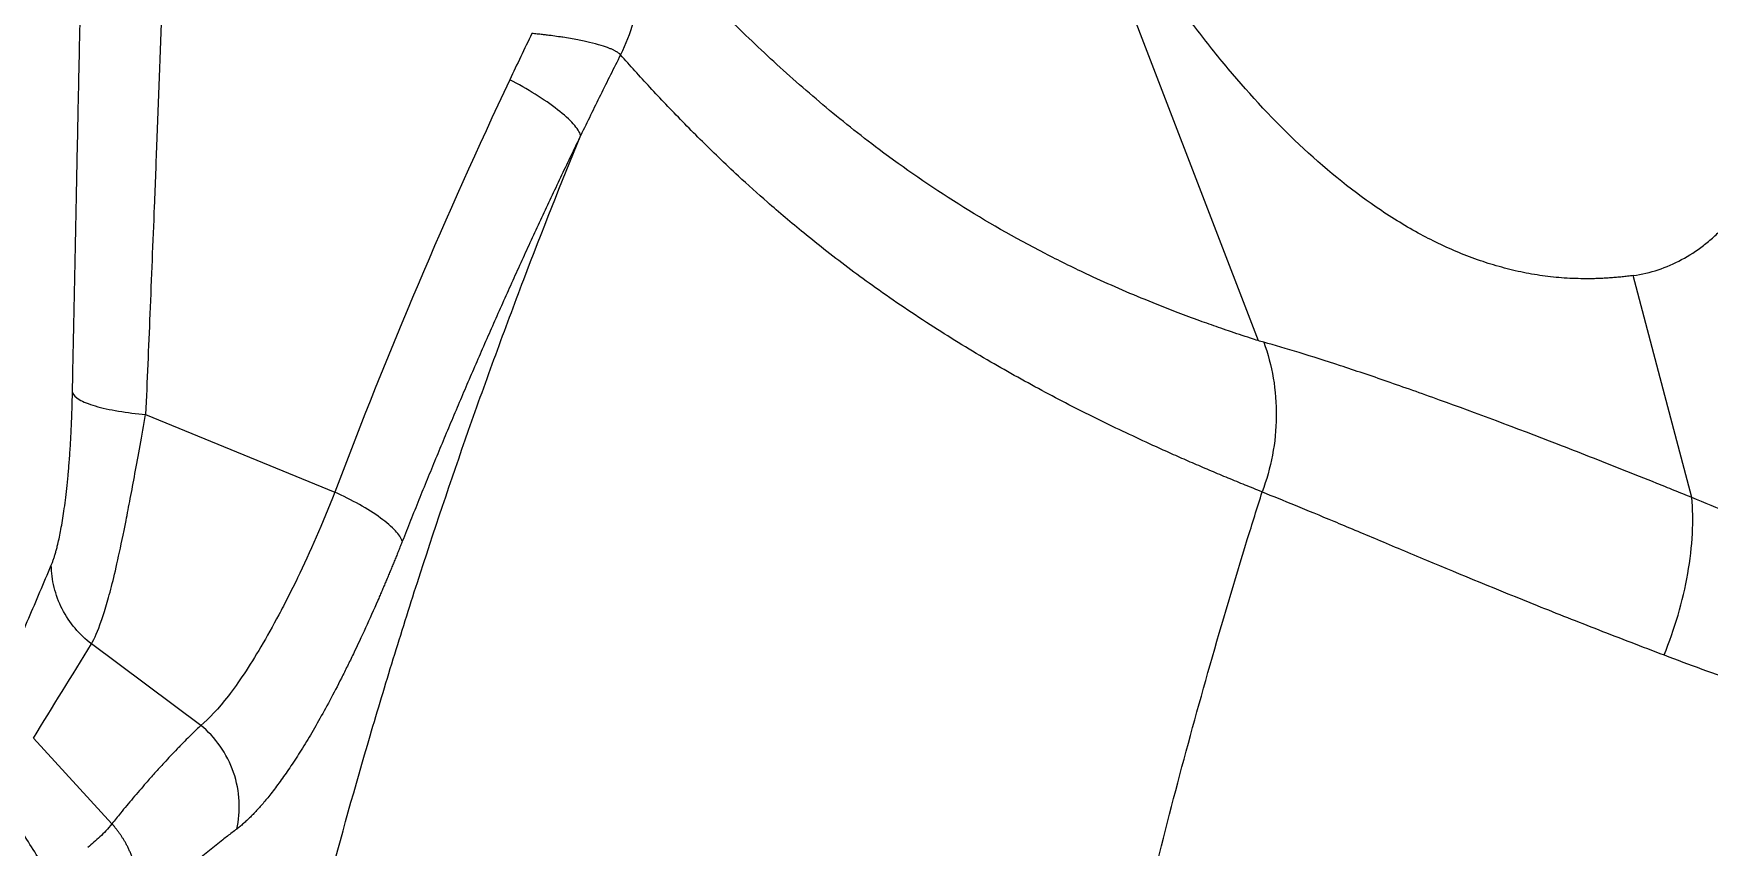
# Model space of a CAD drawing. Extents: x 525 to 613, y 487 to 635.
# Drawn here: x 534.45 to 542.62, y 555.03 to 559 of the extents above; entities that cross this region are included whole.
import ezdxf

# ---------------------------------------------------------------- set-up
doc = ezdxf.new("R2010")
doc.units = 0
doc.header["$MEASUREMENT"] = 0
doc.layers.add('1', color=4, linetype='Continuous')
doc.layers.add('STD TEST', color=3, linetype='Continuous')

# ---------------------------------------------------------------- blocks, each defined once
blk = doc.blocks.new('2023 VANGUARD')
at = {"layer": '1', "color": 3, "linetype": 'Continuous', "lineweight": 25}
for p, q in [((-33.9668, -35.5531), (-33.0443, -35.9324)), ((-33.6978, -37.07), (-34.2313, -36.6728)), ((-34.1314, -37.5503), (-34.5137, -37.1322))]:
    blk.add_line(p, q, dxfattribs=at)
at = {"layer": '1', "color": 3, "linetype": 'Continuous', "lineweight": 25, "flags": 128}
for points in [[(-29.5705, -32.5135), (-29.0349, -33.9071), (-28.5409, -35.1928)], [(-26.4262, -35.9583), (-26.5657, -35.4294), (-26.7119, -34.8753)]]:
    blk.add_lwpolyline(points, dxfattribs=at)
at = {"layer": '1', "color": 3, "linetype": 'Continuous', "lineweight": 25}
for points, knots in [([(-26.7119, -34.8753), (-26.7209, -34.8765), (-26.739, -34.8788), (-26.7661, -34.8818), (-26.793, -34.8844), (-26.82, -34.8866), (-26.8468, -34.8883), (-26.8736, -34.8896), (-26.9003, -34.8905), (-26.9541, -34.8913), (-27.0344, -34.8893), (-27.141, -34.8792), (-27.2474, -34.8614), (-27.3529, -34.8362), (-27.4581, -34.8038), (-27.5947, -34.752), (-27.7656, -34.6694), (-28.0305, -34.5052), (-28.3461, -34.2461), (-28.6328, -33.9377), (-28.8491, -33.666), (-29.0036, -33.4531), (-29.1543, -33.2278), (-29.2689, -33.0436), (-29.3534, -32.9014), (-29.408, -32.8073), (-29.4624, -32.7112), (-29.5167, -32.6132), (-29.5525, -32.5469), (-29.5705, -32.5135)], [0, 0, 0, 0, 0.007856, 0.015695, 0.02352, 0.031332, 0.039132, 0.046923, 0.054705, 0.06248, 0.093855, 0.125044, 0.156059, 0.187547, 0.21852, 0.250027, 0.310602, 0.375046, 0.500013, 0.624885, 0.685856, 0.749929, 0.811064, 0.875001, 0.899479, 0.924212, 0.949206, 0.974467, 1, 1, 1, 1]), ([(-26.7119, -34.8753), (-26.6697, -34.8695), (-26.6289, -34.86), (-26.5503, -34.8338), (-26.5124, -34.8172), (-26.4392, -34.7775), (-26.4039, -34.7544), (-26.3527, -34.7153), (-26.336, -34.7015), (-26.3036, -34.6728), (-26.2878, -34.6578), (-26.2417, -34.6112), (-26.2126, -34.578), (-26.1571, -34.5078), (-26.1308, -34.4708), (-26.0932, -34.4127), (-26.081, -34.3929), (-26.0573, -34.3528), (-26.0458, -34.3324), (-26.0123, -34.2706), (-25.9913, -34.2283), (-25.9318, -34.0987), (-25.8967, -34.0086), (-25.8343, -33.8227), (-25.807, -33.7269), (-25.7589, -33.5307), (-25.7384, -33.4311), (-25.7125, -33.2797), (-25.7048, -33.229), (-25.6943, -33.1524), (-25.6909, -33.1268), (-25.6861, -33.0883), (-25.6845, -33.0755), (-25.6817, -33.0497), (-25.6805, -33.0368), (-25.6792, -33.0239)], [0, 0, 0, 0, 0.0625, 0.0625, 0.125, 0.125, 0.1875, 0.1875, 0.21875, 0.21875, 0.25, 0.25, 0.3125, 0.3125, 0.375, 0.375, 0.40625, 0.40625, 0.4375, 0.4375, 0.5, 0.5, 0.625, 0.625, 0.75, 0.75, 0.875, 0.875, 0.9375, 0.9375, 0.96875, 0.96875, 0.984375, 0.984375, 1, 1, 1, 1]), ([(-31.5961, -33.1285), (-31.5794, -33.1842), (-31.5677, -33.2415), (-31.5552, -33.3566), (-31.5544, -33.4146), (-31.5638, -33.529), (-31.574, -33.5854), (-31.6049, -33.6947), (-31.6255, -33.7476), (-31.6508, -33.7979)], [0, 0, 0, 0, 0.25, 0.25, 0.5, 0.5, 0.75, 0.75, 1, 1, 1, 1]), ([(-28.5409, -35.1928), (-28.5532, -35.1888), (-28.6019, -35.1733), (-28.6666, -35.1518), (-28.7489, -35.1235), (-28.8316, -35.0941), (-28.9518, -35.0493), (-29.1411, -34.9744), (-29.3585, -34.8787), (-29.6684, -34.726), (-30.0149, -34.5269), (-30.3181, -34.3166), (-30.5309, -34.1519), (-30.6654, -34.0416), (-30.7947, -33.93), (-30.9194, -33.8172), (-31.04, -33.7035), (-31.1569, -33.5891), (-31.2705, -33.4742), (-31.3813, -33.3589), (-31.4898, -33.2436), (-31.5607, -33.1669), (-31.5961, -33.1285)], [0, 0, 0, 0, 0.007926, 0.031248, 0.042252, 0.062496, 0.086943, 0.124997, 0.196795, 0.250002, 0.372505, 0.499992, 0.549993, 0.599994, 0.649995, 0.699996, 0.749997, 0.799998, 0.849999, 0.899999, 0.95, 1, 1, 1, 1]), ([(-34.3238, -35.4476), (-34.3218, -35.3481), (-34.3177, -35.145), (-34.3113, -34.8342), (-34.3047, -34.5112), (-34.2978, -34.1761), (-34.2906, -33.8288), (-34.2857, -33.5932), (-34.2832, -33.4734)], [0, 0, 0, 0, 0.151143, 0.308495, 0.472057, 0.641828, 0.817809, 1, 1, 1, 1]), ([(-33.8865, -33.522), (-33.8908, -33.6396), (-33.8993, -33.87), (-33.9122, -34.2085), (-33.9277, -34.6044), (-33.9456, -35.051), (-33.9599, -35.3896), (-33.9668, -35.5531)], [0, 0, 0, 0, 0.17372, 0.340384, 0.5, 0.758486, 1, 1, 1, 1]), ([(-31.6508, -33.7979), (-31.6516, -33.797), (-31.6533, -33.7952), (-31.6564, -33.7925), (-31.6599, -33.7898), (-31.6638, -33.787), (-31.6682, -33.7842), (-31.673, -33.7813), (-31.6783, -33.7784), (-31.6841, -33.7756), (-31.6903, -33.7726), (-31.697, -33.7697), (-31.7137, -33.7629), (-31.7459, -33.7519), (-31.7897, -33.7402), (-31.8292, -33.7313), (-31.8715, -33.7228), (-31.9137, -33.7155), (-31.9581, -33.7088), (-31.9848, -33.7051), (-32.0112, -33.7018), (-32.0338, -33.6992), (-32.0573, -33.6966), (-32.0747, -33.6949), (-32.0833, -33.6941)], [0, 0, 0, 0, 0.021555, 0.043358, 0.065405, 0.087695, 0.110221, 0.132981, 0.155968, 0.179178, 0.202605, 0.226242, 0.250084, 0.369082, 0.499941, 0.555645, 0.617011, 0.749923, 0.786392, 0.847766, 0.885841, 0.917045, 0.958762, 1, 1, 1, 1]), ([(-31.6508, -33.798), (-31.6672, -33.8307), (-31.7, -33.8961), (-31.7486, -33.9944), (-31.7969, -34.0925), (-31.8288, -34.1579), (-31.8447, -34.1906)], [0, 0, 0, 0, 0.250758, 0.501014, 0.750763, 1, 1, 1, 1]), ([(-28.5212, -35.931), (-28.5351, -35.9255), (-28.5629, -35.9143), (-28.6044, -35.8976), (-28.6458, -35.8806), (-28.6872, -35.8636), (-28.7284, -35.8464), (-28.7695, -35.8291), (-28.8106, -35.8116), (-28.8515, -35.794), (-28.8924, -35.7762), (-28.9331, -35.7583), (-28.9737, -35.7402), (-29.0142, -35.722), (-29.0856, -35.6896), (-29.1874, -35.6422), (-29.3185, -35.579), (-29.4494, -35.5132), (-29.6288, -35.4194), (-29.8585, -35.2914), (-30.1358, -35.1216), (-30.3584, -34.9709), (-30.5284, -34.8471), (-30.645, -34.7578), (-30.7818, -34.6484), (-30.9261, -34.526), (-31.0627, -34.4029), (-31.1712, -34.3005), (-31.2617, -34.2119), (-31.3475, -34.1252), (-31.429, -34.0405), (-31.5064, -33.9579), (-31.58, -33.8776), (-31.6276, -33.8242), (-31.6508, -33.798)], [0, 0, 0, 0, 0.008745, 0.01755, 0.026415, 0.03534, 0.044326, 0.053371, 0.062478, 0.071645, 0.080872, 0.090161, 0.09951, 0.10892, 0.118392, 0.149696, 0.182063, 0.215496, 0.25, 0.324122, 0.407446, 0.499997, 0.541652, 0.583321, 0.624995, 0.693215, 0.749998, 0.789623, 0.827952, 0.864979, 0.9007, 0.935111, 0.968211, 1, 1, 1, 1]), ([(-31.8447, -34.1906), (-31.8502, -34.1753), (-31.8621, -34.1567), (-31.9001, -34.1144), (-31.9261, -34.0907), (-31.9895, -34.0411), (-32.0267, -34.0154), (-32.1065, -33.9657), (-32.149, -33.9417), (-32.1909, -33.9199)], [0, 0, 0, 0, 0.25, 0.25, 0.5, 0.5, 0.75, 0.75, 1, 1, 1, 1]), ([(-33.0801, -37.8642), (-33.0139, -37.6156), (-32.9446, -37.3679), (-32.8353, -36.9958), (-32.7977, -36.8708), (-32.7209, -36.6213), (-32.6817, -36.4968), (-32.5616, -36.1241), (-32.4783, -35.8767), (-32.3486, -35.5072), (-32.3046, -35.3844), (-32.2373, -35.2005), (-32.2147, -35.1393), (-32.1691, -35.017), (-32.1461, -34.9559), (-32.0331, -34.659), (-31.9404, -34.4242), (-31.8447, -34.1906)], [0.0645702, 0.0645702, 0.0645702, 0.0645702, 0.1261592, 0.1261592, 0.1574092, 0.1574092, 0.1886592, 0.1886592, 0.2511592, 0.2511592, 0.2824092, 0.2824092, 0.2980342, 0.2980342, 0.3136592, 0.3136592, 0.374089, 0.374089, 0.374089, 0.374089]), ([(-31.8447, -34.1906), (-31.8604, -34.2231), (-31.8917, -34.2879), (-31.9382, -34.3853), (-31.9844, -34.483), (-32.0302, -34.5808), (-32.0757, -34.6787), (-32.1208, -34.7769), (-32.1656, -34.8753), (-32.21, -34.9739), (-32.2541, -35.0727), (-32.2978, -35.1716), (-32.3411, -35.2708), (-32.3842, -35.3702), (-32.4268, -35.4697), (-32.4691, -35.5695), (-32.511, -35.6694), (-32.5526, -35.7695), (-32.5938, -35.8698), (-32.6346, -35.9703), (-32.675, -36.0709), (-32.7017, -36.1381), (-32.715, -36.1717)], [0, 0, 0, 0, 0.049777, 0.099566, 0.14937, 0.199192, 0.249034, 0.2989, 0.348791, 0.398712, 0.448664, 0.498645, 0.548658, 0.598702, 0.648776, 0.698879, 0.749009, 0.799164, 0.849344, 0.899545, 0.949765, 1, 1, 1, 1]), ([(-28.5138, -35.2009), (-28.4935, -35.2565), (-28.4777, -35.3154), (-28.457, -35.4371), (-28.452, -35.4999), (-28.4533, -35.6261), (-28.4596, -35.6894), (-28.4829, -35.8131), (-28.4998, -35.8735), (-28.5213, -35.931)], [0, 0, 0, 0, 0.25, 0.25, 0.5, 0.5, 0.75, 0.75, 1, 1, 1, 1]), ([(-26.4262, -35.9583), (-26.4405, -35.9525), (-26.455, -35.9466), (-26.4837, -35.9349), (-26.4981, -35.9291), (-26.5409, -35.9118), (-26.5692, -35.9004), (-26.6536, -35.8665), (-26.7091, -35.8444), (-26.8728, -35.7794), (-26.9787, -35.7379), (-27.2864, -35.6189), (-27.4782, -35.547), (-27.7455, -35.4504), (-27.831, -35.4201), (-27.9921, -35.3644), (-28.0682, -35.3387), (-28.2828, -35.2684), (-28.4078, -35.2301), (-28.5138, -35.2009)], [0, 0, 0, 0, 0.015625, 0.015625, 0.03125, 0.03125, 0.0625, 0.0625, 0.125, 0.125, 0.25, 0.25, 0.5, 0.5, 0.625, 0.625, 0.75, 0.75, 1, 1, 1, 1]), ([(-34.4271, -36.2889), (-34.4262, -36.2866), (-34.4243, -36.2822), (-34.4216, -36.275), (-34.4188, -36.2676), (-34.4161, -36.2599), (-34.4134, -36.2518), (-34.4107, -36.2434), (-34.4081, -36.2346), (-34.4055, -36.2256), (-34.4029, -36.2162), (-34.4003, -36.2065), (-34.3978, -36.1964), (-34.3935, -36.1787), (-34.3875, -36.1521), (-34.3799, -36.1138), (-34.3726, -36.0716), (-34.3652, -36.0243), (-34.3582, -35.9727), (-34.3515, -35.9151), (-34.3452, -35.8529), (-34.3393, -35.7838), (-34.3341, -35.7092), (-34.3306, -35.6455), (-34.3285, -35.5983), (-34.3273, -35.5689), (-34.3262, -35.5391), (-34.3253, -35.509), (-34.3245, -35.4785), (-34.324, -35.4579), (-34.3238, -35.4476)], [0, 0, 0, 0, 0.021459, 0.042775, 0.063951, 0.084991, 0.105896, 0.126672, 0.14732, 0.167843, 0.188246, 0.208531, 0.228702, 0.248762, 0.311594, 0.372457, 0.435367, 0.496954, 0.561199, 0.622752, 0.686819, 0.748033, 0.812115, 0.873854, 0.895255, 0.916448, 0.937477, 0.958382, 0.979209, 1, 1, 1, 1]), ([(-34.3238, -35.4476), (-34.3198, -35.4583), (-34.3089, -35.4694), (-34.2717, -35.4912), (-34.2455, -35.5019), (-34.1803, -35.5211), (-34.1414, -35.5297), (-34.0572, -35.5438), (-34.0119, -35.5492), (-33.9668, -35.5531)], [0, 0, 0, 0, 0.25, 0.25, 0.5, 0.5, 0.75, 0.75, 1, 1, 1, 1]), ([(-34.2313, -36.6728), (-34.2161, -36.6458), (-34.2001, -36.6098), (-34.175, -36.5382), (-34.1665, -36.5114), (-34.1487, -36.4507), (-34.1395, -36.4169), (-34.12, -36.339), (-34.1096, -36.2949), (-34.0875, -36.1942), (-34.0758, -36.1374), (-34.056, -36.0375), (-34.049, -36.0013), (-34.0343, -35.9248), (-34.0268, -35.8844), (-34.0029, -35.7555), (-33.9852, -35.6583), (-33.9668, -35.5531)], [0, 0, 0, 0, 0.25, 0.25, 0.375, 0.375, 0.5, 0.5, 0.625, 0.625, 0.75, 0.75, 0.8125, 0.8125, 0.875, 0.875, 1, 1, 1, 1]), ([(-33.0443, -35.9324), (-33.1044, -36.0865), (-33.1648, -36.2239), (-33.2413, -36.3825), (-33.2567, -36.4136), (-33.2871, -36.4735), (-33.3022, -36.5024), (-33.3468, -36.5861), (-33.3759, -36.638), (-33.4328, -36.7344), (-33.4606, -36.7789), (-33.5137, -36.8587), (-33.5391, -36.8943), (-33.6123, -36.9894), (-33.6569, -37.0374), (-33.6978, -37.07)], [0, 0, 0, 0, 0.25, 0.25, 0.3125, 0.3125, 0.375, 0.375, 0.5, 0.5, 0.625, 0.625, 0.75, 0.75, 1, 1, 1, 1]), ([(-32.715, -36.1716), (-32.7201, -36.1569), (-32.7313, -36.1395), (-32.7669, -36.1011), (-32.7914, -36.08), (-32.8511, -36.0365), (-32.8864, -36.0143), (-32.9626, -35.9715), (-33.0035, -35.951), (-33.0443, -35.9324)], [0, 0, 0, 0, 0.25, 0.25, 0.5, 0.5, 0.75, 0.75, 1, 1, 1, 1]), ([(-29.5626, -40.2829), (-29.4356, -39.5179), (-29.2812, -38.7585), (-28.9994, -37.5933), (-28.8912, -37.1823), (-28.7166, -36.5698), (-28.6562, -36.3663), (-28.5699, -36.086), (-28.5457, -36.0085), (-28.5212, -35.931)], [0.5227614, 0.5227614, 0.5227614, 0.5227614, 0.75, 0.75, 0.875, 0.875, 0.9375, 0.9375, 0.9614495, 0.9614495, 0.9614495, 0.9614495]), ([(-28.5213, -35.931), (-28.4224, -35.9703), (-28.3058, -36.0183), (-28.1055, -36.1019), (-28.0345, -36.1317), (-27.8838, -36.195), (-27.8039, -36.2286), (-27.5536, -36.3333), (-27.3735, -36.4077), (-27.0835, -36.524), (-26.9835, -36.5635), (-26.8287, -36.6239), (-26.7762, -36.6442), (-26.6698, -36.6852), (-26.6156, -36.7059), (-26.5609, -36.7267)], [0, 0, 0, 0, 0.25, 0.25, 0.375, 0.375, 0.5, 0.5, 0.75, 0.75, 0.875, 0.875, 0.9375, 0.9375, 1, 1, 1, 1]), ([(-26.5609, -36.7267), (-26.5354, -36.6642), (-26.5124, -36.5985), (-26.4735, -36.4648), (-26.4575, -36.3968), (-26.4341, -36.2629), (-26.4266, -36.1972), (-26.4202, -36.072), (-26.4213, -36.0128), (-26.4263, -35.9583)], [0, 0, 0, 0, 0.25, 0.25, 0.5, 0.5, 0.75, 0.75, 1, 1, 1, 1]), ([(-23.2157, -37.4375), (-23.3452, -37.3709), (-23.4743, -37.3047), (-23.7358, -37.1731), (-23.8681, -37.1079), (-24.1351, -36.9782), (-24.3374, -36.8814), (-24.5429, -36.7852), (-24.6806, -36.7211), (-24.7499, -36.6891), (-25.0976, -36.5295), (-25.3738, -36.4059), (-25.7784, -36.23), (-25.9115, -36.1729), (-26.1735, -36.0626), (-26.3019, -36.0096), (-26.4262, -35.9583)], [0, 0, 0, 0, 0.125, 0.125, 0.25, 0.25, 0.375, 0.4375, 0.4375, 0.5, 0.5, 0.75, 0.75, 0.875, 0.875, 1, 1, 1, 1]), ([(-32.715, -36.1717), (-32.7181, -36.1794), (-32.7242, -36.1948), (-32.7334, -36.2178), (-32.7426, -36.2406), (-32.7518, -36.2633), (-32.761, -36.2859), (-32.7702, -36.3083), (-32.7795, -36.3305), (-32.7887, -36.3527), (-32.7979, -36.3746), (-32.8072, -36.3964), (-32.8164, -36.4181), (-32.8257, -36.4397), (-32.8517, -36.4997), (-32.8946, -36.596), (-32.9439, -36.7012), (-32.983, -36.7815), (-33.0216, -36.8589), (-33.0879, -36.9862), (-33.1598, -37.113), (-33.2277, -37.2223), (-33.2763, -37.2956), (-33.3229, -37.361), (-33.3587, -37.4074), (-33.3854, -37.44), (-33.4035, -37.4613), (-33.4214, -37.4814), (-33.439, -37.5002), (-33.4563, -37.5179), (-33.4734, -37.5343), (-33.4902, -37.5495), (-33.5067, -37.5636), (-33.5174, -37.5719), (-33.5227, -37.576)], [0, 0, 0, 0, 0.009645, 0.019277, 0.028898, 0.038511, 0.048117, 0.057719, 0.067319, 0.076919, 0.08652, 0.096126, 0.105738, 0.115358, 0.124989, 0.186817, 0.249422, 0.280619, 0.312243, 0.374945, 0.499792, 0.561839, 0.625501, 0.687017, 0.750032, 0.776964, 0.804082, 0.831396, 0.858918, 0.886657, 0.914625, 0.942832, 0.971287, 1, 1, 1, 1]), ([(-34.6471, -36.8047), (-34.6104, -36.719), (-34.5555, -36.5906), (-34.4821, -36.4185), (-34.4455, -36.3321), (-34.4271, -36.2889)], [0, 0, 0, 0, 0.499995, 0.749652, 1, 1, 1, 1]), ([(-34.2313, -36.6728), (-34.2601, -36.6508), (-34.2871, -36.6251), (-34.3353, -36.5676), (-34.3564, -36.5358), (-34.3908, -36.4685), (-34.404, -36.4329), (-34.4219, -36.3609), (-34.4265, -36.3244), (-34.4271, -36.2889)], [0, 0, 0, 0, 0.25, 0.25, 0.5, 0.5, 0.75, 0.75, 1, 1, 1, 1]), ([(-26.5609, -36.7267), (-26.4398, -36.7728), (-26.316, -36.8178), (-26.0639, -36.9079), (-25.9357, -36.953), (-25.5451, -37.0895), (-25.2771, -37.1829), (-24.9339, -37.3042), (-24.8652, -37.3285), (-24.7282, -37.3771), (-24.5228, -37.4501), (-24.3182, -37.523), (-24.046, -37.6199), (-23.9103, -37.6683), (-23.6393, -37.7645), (-23.504, -37.8123), (-23.3689, -37.8601)], [0, 0, 0, 0, 0.125, 0.125, 0.25, 0.25, 0.5, 0.5, 0.5625, 0.5625, 0.625, 0.75, 0.75, 0.875, 0.875, 1, 1, 1, 1]), ([(-33.6978, -37.07), (-33.7047, -37.0767), (-33.7206, -37.092), (-33.7468, -37.1179), (-33.7784, -37.1495), (-33.8227, -37.195), (-33.8717, -37.247), (-33.9221, -37.3024), (-33.9731, -37.3599), (-34.0286, -37.4246), (-34.0837, -37.491), (-34.1173, -37.5327), (-34.1314, -37.5502)], [0, 0, 0, 0, 0.042701, 0.097477, 0.164332, 0.243273, 0.384723, 0.491, 0.590259, 0.74323, 0.892455, 1, 1, 1, 1]), ([(-33.5227, -37.576), (-33.5128, -37.5333), (-33.5084, -37.4873), (-33.513, -37.3933), (-33.5222, -37.3455), (-33.5539, -37.254), (-33.5763, -37.2104), (-33.6311, -37.1326), (-33.6633, -37.0984), (-33.6978, -37.07)], [0, 0, 0, 0, 0.25, 0.25, 0.5, 0.5, 0.75, 0.75, 1, 1, 1, 1]), ([(-34.4544, -37.7729), (-34.4953, -37.7077), (-34.5605, -37.6039), (-34.647, -37.4664), (-34.6925, -37.394), (-34.7137, -37.3602)], [0, 0, 0, 0, 0.473298, 0.754513, 1, 1, 1, 1]), ([(-34.1314, -37.5502), (-34.1512, -37.5745), (-34.1707, -37.5955), (-34.1997, -37.6232), (-34.2094, -37.6319), (-34.229, -37.6488), (-34.2389, -37.6569), (-34.2489, -37.666)], [0, 0, 0, 0, 0.5, 0.5, 0.75, 0.75, 1, 1, 1, 1]), ([(-34.013, -37.9966), (-34.012, -37.9921), (-34.01, -37.9833), (-34.0076, -37.9699), (-34.0056, -37.9566), (-34.0039, -37.9434), (-34.0026, -37.9302), (-34.0016, -37.9172), (-34.001, -37.9042), (-34.0008, -37.8914), (-34.0009, -37.8787), (-34.0013, -37.8662), (-34.002, -37.8539), (-34.003, -37.8417), (-34.0043, -37.8298), (-34.0058, -37.818), (-34.0076, -37.8065), (-34.0096, -37.7952), (-34.0118, -37.7841), (-34.0143, -37.7733), (-34.0169, -37.7627), (-34.0197, -37.7524), (-34.0227, -37.7423), (-34.0258, -37.7325), (-34.029, -37.723), (-34.0324, -37.7137), (-34.0358, -37.7047), (-34.0394, -37.696), (-34.043, -37.6875), (-34.0467, -37.6793), (-34.0504, -37.6713), (-34.0542, -37.6636), (-34.058, -37.6562), (-34.0618, -37.649), (-34.0656, -37.6421), (-34.0694, -37.6354), (-34.0732, -37.6289), (-34.077, -37.6227), (-34.0808, -37.6168), (-34.0845, -37.6111), (-34.0881, -37.6056), (-34.0918, -37.6003), (-34.0953, -37.5952), (-34.0988, -37.5904), (-34.1022, -37.5858), (-34.1056, -37.5814), (-34.1088, -37.5772), (-34.112, -37.5732), (-34.1151, -37.5693), (-34.1181, -37.5657), (-34.1209, -37.5623), (-34.1237, -37.559), (-34.1264, -37.5559), (-34.1289, -37.553), (-34.1306, -37.5512), (-34.1314, -37.5502)], [0, 0, 0, 0, 0.028805, 0.057385, 0.085724, 0.113806, 0.141613, 0.169132, 0.196348, 0.223247, 0.249815, 0.27604, 0.301911, 0.327416, 0.352544, 0.377287, 0.401635, 0.425579, 0.449113, 0.472228, 0.49492, 0.517181, 0.539008, 0.560395, 0.581339, 0.601836, 0.621884, 0.641479, 0.660621, 0.679307, 0.697537, 0.715309, 0.732624, 0.749481, 0.765881, 0.781825, 0.797312, 0.812345, 0.826924, 0.841051, 0.854728, 0.867955, 0.880736, 0.893071, 0.904964, 0.916416, 0.927428, 0.938005, 0.948147, 0.957856, 0.967136, 0.975988, 0.984415, 0.992418, 1, 1, 1, 1]), ([(-33.5227, -37.576), (-33.5303, -37.5818), (-33.5455, -37.5933), (-33.568, -37.6106), (-33.5941, -37.6308), (-33.6234, -37.654), (-33.6668, -37.6888), (-33.7198, -37.7324), (-33.7828, -37.786), (-33.8428, -37.8387), (-33.9019, -37.8922), (-33.9579, -37.9441), (-33.995, -37.9795), (-34.013, -37.9966)], [0, 0, 0, 0, 0.041588, 0.083173, 0.124751, 0.187146, 0.249557, 0.374427, 0.49937, 0.632216, 0.749501, 0.878901, 1, 1, 1, 1])]:
    blk.add_open_spline(points, degree=3, knots=knots, dxfattribs=at)
for points in [[(-32.0833, -33.6941), (-32.1195, -33.7693), (-32.1554, -33.8445), (-32.1909, -33.9199)], [(-32.1909, -33.9199), (-32.5026, -34.5812), (-32.788, -35.2523), (-33.0443, -35.9324)], [(-28.5138, -35.2008), (-28.5229, -35.1983), (-28.5319, -35.1956), (-28.5409, -35.1928)], [(-34.5137, -37.1322), (-34.4214, -36.9812), (-34.3273, -36.8284), (-34.2313, -36.6728)]]:
    blk.add_open_spline(points, degree=3, dxfattribs=at)
blk = doc.blocks.new('2026 Vanguard')
at = {"layer": 'STD TEST', "color": 1}
blk.add_blockref('2023 VANGUARD', (44.1613, 88.209), dxfattribs=at)

msp = doc.modelspace()

# ---------------------------------------------------------------- block references
at = {"layer": '1'}
msp.add_blockref('2026 Vanguard', (524.7985, 504.4821), dxfattribs=at)

doc.saveas('drawing.dxf')
